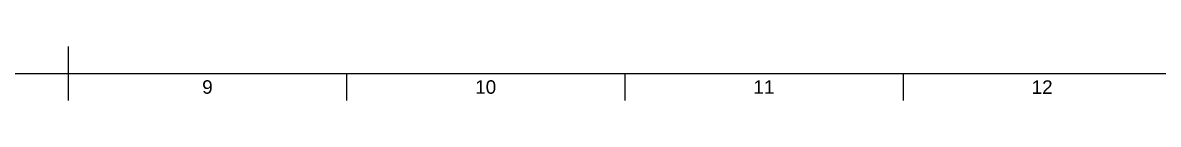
# Model space of a CAD drawing. Header units: millimetres. Extents: x 0 to 841, y 0 to 594.
# Drawn here: x 417.1 to 626.5, y 5 to 15 of the extents above; entities that cross this region are included whole.
import ezdxf
from ezdxf.enums import TextEntityAlignment as Align

# ---------------------------------------------------------------- set-up
doc = ezdxf.new("R2010")
doc.units = ezdxf.units.MM
doc.header["$LTSCALE"] = 0.75
doc.layers.add('Border', color=7, linetype='Continuous', lineweight=25)
doc.styles.add('FusionTitle', font='')
doc.styles.get('FusionTitle').set_extended_font_data('Arial Unicode MS')

# ---------------------------------------------------------------- blocks, each defined once
blk = doc.blocks.new('ISO_A1_SHEET')
at = {"layer": 'Border'}
for p, q in [((425.5, 15), (425.5, 5)), ((20, 10), (831, 10)), ((476.8125, 10), (476.8125, 5)), ((528.125, 10), (528.125, 5)), ((579.4375, 10), (579.4375, 5))]:
    blk.add_line(p, q, dxfattribs=at)
at = {"layer": 'Border', "style": 'FusionTitle'}
for s, p in [('9', (451.15625, 7.5)), ('10', (502.46875, 7.5)), ('11', (553.78125, 7.5)), ('12', (605.09375, 7.5))]:
    blk.add_text(s, height=2.5, dxfattribs=at).set_placement(p, align=Align.MIDDLE)

msp = doc.modelspace()

# ---------------------------------------------------------------- block references
at = {"layer": 'Border'}
msp.add_blockref('ISO_A1_SHEET', (0, 0), dxfattribs=at)

doc.saveas('drawing.dxf')
